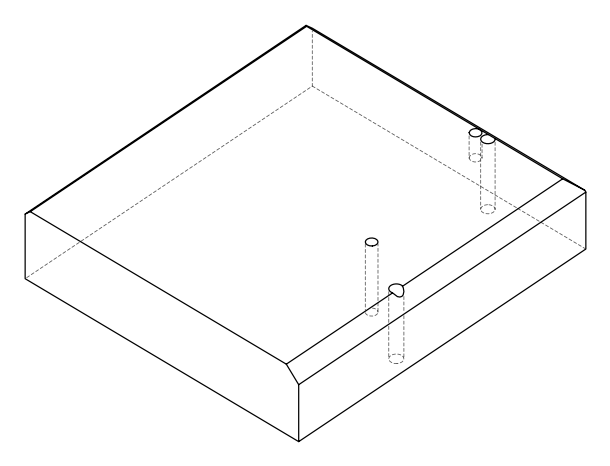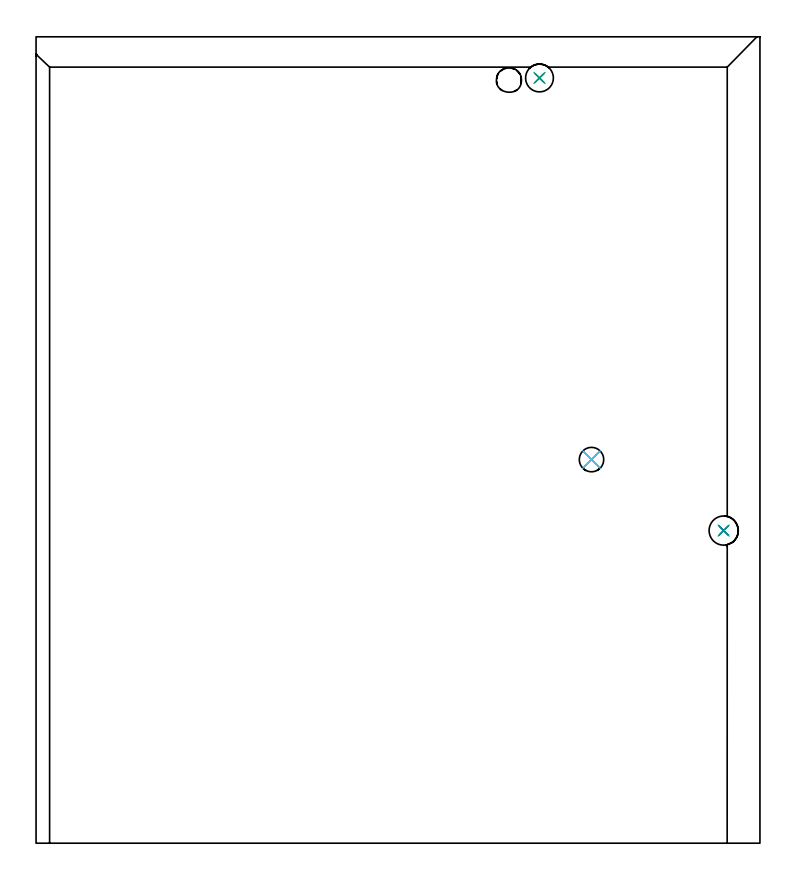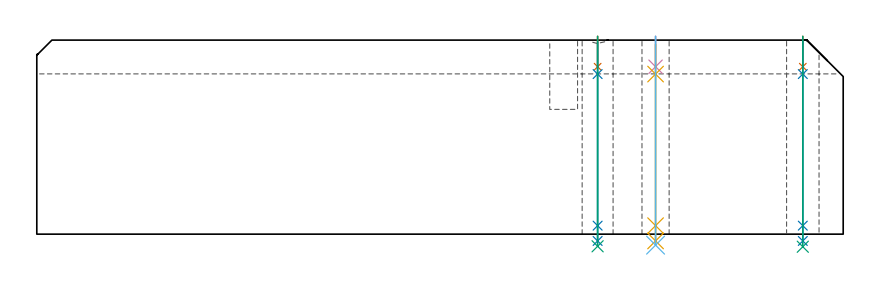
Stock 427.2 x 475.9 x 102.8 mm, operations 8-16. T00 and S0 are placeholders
(PLAN: 16 operations, 11 tool changes, 65.2 min)
(1 AREA_MILL | FG_CHAMFER_SURFACE | UGT0205_001 | 26.58 min | 88597 mm3)
(2 AREA_MILL_1 | FG_CHAMFER_SURFACE_1 | UGT0205_001 | 23.56 min | 66339 mm3)
(3 AREA_MILL_2 | FG_CHAMFER_SURFACE_2 | UGT0205_001 | 11.32 min | 14739 mm3)
(4 MILL_BLIND_HOLE_FROM_SOLID_MATERIAL | STEP1POCKET | UGT0201_130 | Spiral | 0.52 min | 6229 mm3)
(5 SPOT_DRILL | STEP1HOLE | NXT0321_9005460120000 | 0.03 min | 2 mm3)
(6 SPOT_DRILL_1 | STEP1HOLE_1 | NXT0321_9005460120000 | 0.03 min | 17 mm3)
(7 SPOT_DRILL_2 | STEP1HOLE_2 | NXT0321_9005460120000 | 0.03 min | 12 mm3)
(8 DRILL_BLIND_HOLE_INTO_CENTER | STEP1HOLE | UGT0301_209 | 0.07 min | 834 mm3)
(9 GUN_DRILL_THROUGH_HOLE | STEP1HOLE | UGT0307_006 | 0.53 min | 5697 mm3)
(10 DRILL_TO_ENLARGE_THROUGH_HOLE | STEP1HOLE | UGT0301_243 | 0.45 min | 17077 mm3)
(11 DRILL_BLIND_HOLE_INTO_CENTER_1 | STEP1HOLE_1 | UGT0301_209 | 0.07 min | 836 mm3)
(12 GUN_DRILL_THROUGH_HOLE_1 | STEP1HOLE_1 | UGT0307_006 | 0.51 min | 5714 mm3)
(13 DRILL_TO_ENLARGE_THROUGH_HOLE_1 | STEP1HOLE_1 | UGT0301_276 | 0.44 min | 10133 mm3)
(14 DRILL_BLIND_HOLE_INTO_CENTER_2 | STEP1HOLE_2 | UGT0301_209 | 0.07 min | 849 mm3)
(15 GUN_DRILL_THROUGH_HOLE_2 | STEP1HOLE_2 | UGT0307_006 | 0.52 min | 5701 mm3)
(16 DRILL_TO_ENLARGE_THROUGH_HOLE_2 | STEP1HOLE_2 | UGT0301_288 | 0.45 min | 15098 mm3)
(TOOL UGT0205_001 | Chamfer Mill 20 x 3 x 45 deg. | D20 FL50 Z2)
(TOOL UGT0201_130 | Carbide End Mill 12.0 | D12 FL15 Z4)
(TOOL NXT0321_9005460120000 | NC Spot Drill, 142deg, 12mm, Carbide, Uncoated | D12 PA142 FL30 Z2)
(TOOL UGT0301_209 | Twist Drill 9.4 mm | D9.4 PA118 FL78 Z2)
(TOOL UGT0307_006 | Gun Drill 9 mm | D9 PA130 FL24 Z1)
(TOOL UGT0301_243 | Twist Drill 17.2 mm | D17.2 PA118 FL130 Z2)
(TOOL UGT0301_276 | Twist Drill 14.4 mm | D14.4 PA118 FL114 Z2)
(TOOL UGT0301_288 | Twist Drill 16.4 mm | D16.4 PA118 FL125 Z2)
(OP 8 DRILL_BLIND_HOLE_INTO_CENTER)
G17 G21 G94 G90
T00 M6
G54
G17 G0 G90 X405.8 Y184.5 S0 M3
G43 Z112.8 H0
G94 G81 G98 Z88.7 F250. R104.8
G80
M5
M2
(OP 9 GUN_DRILL_THROUGH_HOLE)
G17 G21 G94 G90
T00 M6
G54
G17 G0 G90 X405.8 Y184.5 M8
G43 Z112.8 H0
Z102.369
S716 M3
G94 G1 Z84.805 F125. M26
G4 X.084
Z4.5 F250.
G4 X.084
Z-3.598 F125.
G4 X.084
M5
M9
G0 Z102.369
Z112.8
M2
(OP 10 DRILL_TO_ENLARGE_THROUGH_HOLE)
G17 G21 G94 G90
T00 M6
G54
G17 G0 G90 X405.8 Y184.5 S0 M3
G43 Z112.8 H0
G94 G73 G98 Z-6.667 F250. Q15.638 R104.8
G80
M5
M2
(OP 11 DRILL_BLIND_HOLE_INTO_CENTER_1)
G17 G21 G94 G90
T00 M6
G54
G17 G0 G90 X327.8 Y226.4 S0 M3
G43 Z112.8 H0
G94 G81 G98 Z88.7 F250. R104.8
G80
M5
M2
(OP 12 GUN_DRILL_THROUGH_HOLE_1)
G17 G21 G94 G90
T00 M6
G54
G17 G0 G90 X327.8 Y226.4 M8
G43 Z112.8 H0
Z100.584
S716 M3
G94 G1 Z84.805 F125. M26
G4 X.084
Z4.5 F250.
G4 X.084
Z-3.598 F125.
G4 X.084
M5
M9
G0 Z100.584
Z112.8
M2
(OP 13 DRILL_TO_ENLARGE_THROUGH_HOLE_1)
G17 G21 G94 G90
T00 M6
G54
G17 G0 G90 X327.8 Y226.4 S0 M3
G43 Z112.8 H0
G94 G73 G98 Z-5.826 F250. Q13.578 R104.8
G80
M5
M2
(OP 14 DRILL_BLIND_HOLE_INTO_CENTER_2)
G17 G21 G94 G90
T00 M6
G54
G17 G0 G90 X297.1 Y451.6 S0 M3
G43 Z112.8 H0
G94 G81 G98 Z88.7 F250. R104.8
G80
M5
M2
(OP 15 GUN_DRILL_THROUGH_HOLE_2)
G17 G21 G94 G90
T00 M6
G54
G17 G0 G90 X297.1 Y451.6 M8
G43 Z112.8 H0
Z101.859
S716 M3
G94 G1 Z84.805 F125. M26
G4 X.084
Z4.5 F250.
G4 X.084
Z-3.598 F125.
G4 X.084
M5
M9
G0 Z101.859
Z112.8
M2
(OP 16 DRILL_TO_ENLARGE_THROUGH_HOLE_2)
G17 G21 G94 G90
T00 M6
G54
G17 G0 G90 X297.1 Y451.6 S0 M3
G43 Z112.8 H0
G94 G73 G98 Z-6.427 F250. Q15.604 R104.8
G80
M5
M2
